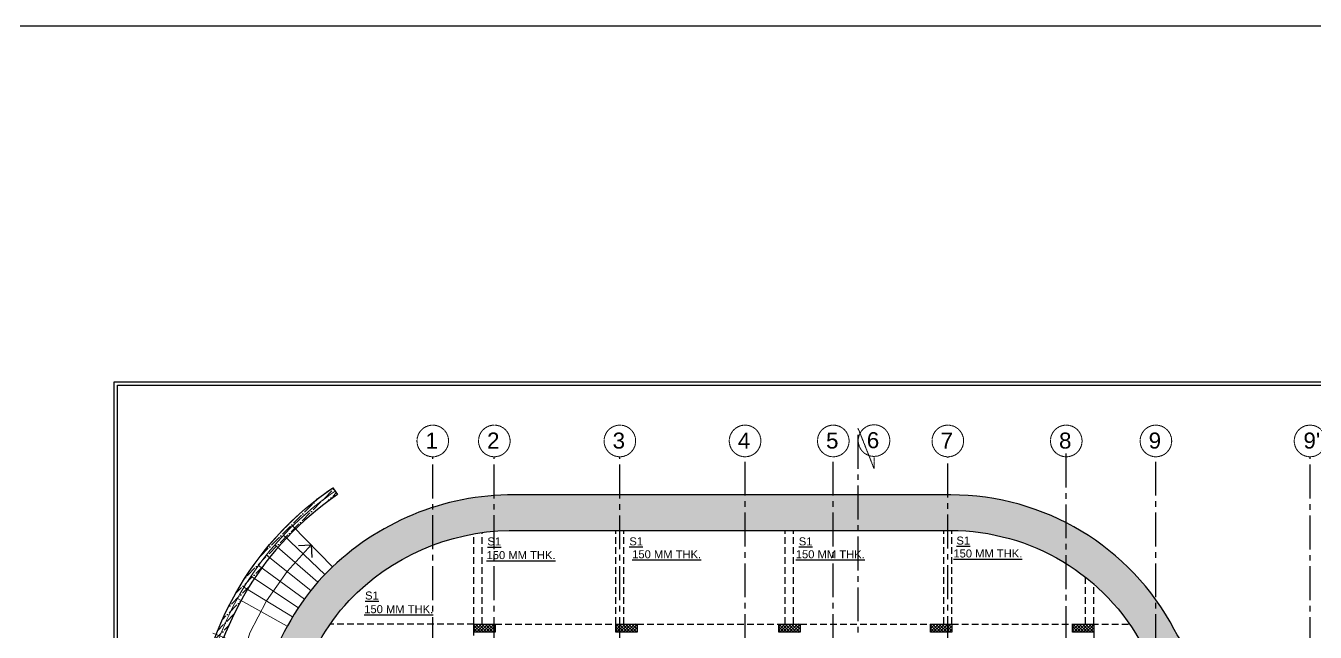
# Model space of a CAD drawing. Header units: millimetres. Extents: x 149548 to 2069915, y -1587483 to -1219800.
# Drawn here: x 1916255 to 1952506, y -1489900 to -1472868 of the extents above; entities that cross this region are included whole.
import ezdxf

# ---------------------------------------------------------------- set-up
doc = ezdxf.new("R2010")
doc.units = ezdxf.units.MM
doc.header["$MEASUREMENT"] = 0
for name, pattern in [('ACAD_ISO02W100', [15, 12, -3]), ('CENTER2', [28.575000000000003, 19.05, -3.175, 3.175, -3.175]), ('HIDDEN', [0.375, 0.25, -0.125])]:
    doc.linetypes.add(name, pattern=pattern)
for name, color, linetype in [('BEAM-230X600', 150, 'Continuous'), ('Gabion Wall', 7, 'Continuous'), ('SLAB NO.', 4, 'Continuous'), ('STR.COLUMN', 1, 'Continuous')]:
    doc.layers.add(name, color=color, linetype=linetype)
for name, color, linetype, lineweight in [('CENTER_LINE', 8, 'CENTER2', 25), ('DIMENSION_MOFA', 62, 'HIDDEN', 15), ('GRID', 252, 'ACAD_ISO02W100', 9), ('HATCH DARK_MOFA', 250, 'Continuous', 0), ('OVERHEAD LINES_MOFA', 252, 'ACAD_ISO02W100', 9), ('STAIRS_MOFA', 1, 'Continuous', 13), ('TEXT_MOFA', 222, 'Continuous', 18)]:
    doc.layers.add(name, color=color, linetype=linetype, lineweight=lineweight)
doc.layers.add('HATCH LIGHT_MOFA', color=7, linetype='Continuous', true_color=0xadadad)
doc.styles.add('1-100', font='arial.ttf', dxfattribs={"height": 400})
doc.styles.add('DEEPAK', font='arial.ttf')
doc.styles.get("Standard").update_dxf_attribs({"font": 'arial.ttf'})
doc.dimstyles.new('DIM 1-100 1', dxfattribs={"dimtxt": 200, "dimasz": 100, "dimexe": 50, "dimexo": 50, "dimgap": 50, "dimtad": 1, "dimdec": 1, "dimrnd": 5, "dimzin": 0, "dimdsep": 46, "dimtxsty": 'Standard', "dimblk": 'ARCHTICK', "dimcen": 100, "dimdle": 100, "dimclrd": 256, "dimclre": 256, "dimclrt": 256, "dimadec": 0, "dimazin": 0, "dimtfac": 1, "dimtdec": 1, "dimtix": 1, "dimtofl": 0, "dimtmove": 1, "dimatfit": 3, "dimldrblk": 'OPEN90', "dimfxl": 1, "dimtolj": 1, "dimtzin": 0, "dimlwd": -1, "dimlwe": -1, "dimarcsym": 0})
pattern_1 = [(45, (-1689900.164213894, 1171002.453607241), (-44.19417382415923, 44.19417382415923), []), (135, (-1689900.164213894, 1171002.453607241), (-44.19417382415922, -44.19417382415921), [])]

# ---------------------------------------------------------------- blocks, each defined once
blk = doc.blocks.new('_ArchTick')
at = {"color": 0, "linetype": 'ByBlock', "const_width": 0.15}
blk.add_lwpolyline([(-0.5, -0.5), (0.5, 0.5)], dxfattribs=at)
blk = doc.blocks.new('_Open90')
at = {"color": 0, "linetype": 'ByBlock', "lineweight": -2}
for p, q in [((0, 0), (-1, 0)), ((-0.5, 0.5), (0, 0)), ((0, 0), (-0.5, -0.5))]:
    blk.add_line(p, q, dxfattribs=at)
blk = doc.blocks.new('G$CAF530917')
at = {"layer": 'Gabion Wall'}
blk.add_lwpolyline([(1163.784698026488, 1799.83751511923), (-1174.66701529827, 1800, -0.4617012527717402), (308.5175370678771, 15163.45755863609), (437.4682039152831, 14973.0061855258, 0.4582182605674951), (-1074.433781109285, 2030), (1163.784698026488, 2029.83751511923)], format="xyb", close=True, dxfattribs=at)
blk = doc.blocks.new('FIRST FLOOR COLUMNS')
at = {"layer": 'CENTER_LINE', "ltscale": 50}
for p, q in [((12074.99999999907, -41447.71538959257), (12074.99999999907, 16830.41905810614)), ((115, -42280.80685015232), (115, 16012.95197904669)), ((1844.999999999069, -42280.80685015232), (1844.999999999069, 16012.95197904669)), ((5375.000000053085, -42282.18948876462), (5375.000000053085, 16012.95197904669)), ((8895, -42203.11614531162), (8895, 16037.95197904669)), ((11375, -42203.11614527553), (11375, 16037.95197908278)), ((14595.00000024913, -42256.64015407232), (14594.99999999907, 16012.95197814144)), ((17924.99999999907, -41973.1161462171), (17924.99999999907, 16267.95197814121)), ((20444.99999999907, -42203.11614621687), (20444.99999999907, 16037.95197814144)), ((24778.85805530241, -15138.33302856097), (24778.85805530241, 16012.95194304106))]:
    blk.add_line(p, q, dxfattribs=at)
at = {"layer": 'GRID', "ltscale": 0.3}
for p, q in [((12074.99999999907, 16830.41905810591), (12520.62392756529, 15707.28191904374)), ((12520.62392756529, 15707.28191904374), (12520.62392756529, 16012.95197904669))]:
    blk.add_line(p, q, dxfattribs=at)
for centre in [(115, 16481.63685758458), (1844.999999999069, 16481.63685758458), (5375.000000053085, 16481.63685758458), (8895, 16481.63685758458), (11375, 16481.63685762067), (12520.62392756529, 16491.90185996424), (14594.99999999907, 16481.63685667934), (17924.99999999907, 16481.63685667934), (20444.99999999907, 16481.63685667934), (24778.85805530241, 16481.63682157896)]:
    blk.add_circle(centre, 443.684878537897, dxfattribs=at)
at = {"layer": 'GRID', "ltscale": 0.3, "style": '1-100', "oblique": 1.337667510154945e-08}
for s, p in [('1', (-88.49984038434923, 16267.53447559243)), ('2', (1641.500159614719, 16267.53447559243)), ('3', (5171.500159668736, 16267.53447559243)), ('4', (8691.50015961565, 16267.53447559243)), ('5', (11171.50015961565, 16267.53447562852)), ('6', (12317.12408718094, 16277.79947797209)), ('7', (14391.50015961472, 16267.53447468719)), ('8', (17721.50015961472, 16267.53447468719)), ('9', (20241.50015961472, 16267.53447468719)), ("9'", (24593.37600003043, 16267.5344395868))]:
    blk.add_text(s, height=449.9999999999998, rotation=359.9446847972842, dxfattribs=at).set_placement(p)
blk = doc.blocks.new('zw$7C89')
at = {"layer": 'Gabion Wall'}
h = blk.add_hatch(dxfattribs=at)
h.set_pattern_fill('ANSI36', color=256, scale=1000)
h.set_pattern_definition([(45, (-1922817.541582066, 1391663.806724625), (66.29126073623883, 243.0679560328757), [312.5000000000002, -62.50000000000006, 0, -62.50000000000006])])
edge = h.paths.add_edge_path()
edge.add_line((25249.99999999977, 349.7222180878744), (25249.99999999977, 349.7222180881072))
edge.add_arc((25471.55985363177, 5545.000000003492), 5200.000000000409, 207.9869821654836, 267.5580214216909, ccw=False)
edge.add_arc((14594.9999999993, -235.0000000006985), 7116.978292165735, 27.98698218263019, 89.99999999999707)
edge.add_line((14594.99999999977, 6881.978292165091), (2134.29448936251, 6881.462687988998))
edge.add_arc((2290.579929145519, -496.5171069183853), 7379.634882075752, 91.21349710835207, 136.4530565366072)
edge.add_arc((2177.855178702157, -234.612213262124), 7118.37564225969, 137.3559478840284, 234.8486355733484)
edge.add_line((-1920.46755382535, -6054.837515118066), (-1920.46755382535, -6284.999999998836))
edge.add_line((-1920.46755382535, -6284.999999998836), (-414.576280458132, -6284.999999998836))
edge.add_line((-414.5762804581318, -6284.999999998836), (-414.5762804581318, -5776.285405348288))
edge.add_arc((2175.747773891315, -234.8375151201617), 6116.978292151781, 137.2921275342018, 244.94648078118792, ccw=False)
edge.add_arc((2290.361020778771, -496.6030255814549), 6379.773404745865, 91.02937960220282, 136.2627479321136, ccw=False)
edge.add_line((2175.747773909243, 5882.14077704493), (14594.9999999993, 5881.978292165091))
edge.add_arc((14594.9999999993, -235.0000000006985), 6116.978292165786, 27.986982175391176, 90, ccw=False)
edge.add_arc((25471.55985362688, 5544.999999996042), 6199.999999992797, 207.9869821753515, 267.9520729151496)
edge.add_line((25249.99999999977, -651.0399636558723), (25249.99999999977, 349.7222180878744))
blk.add_lwpolyline([(25249.99999999977, 349.7222180878744), (25249.99999999977, 349.7222180881072, -0.2659441197293039), (20879.67782684742, 3104.791104826611, 0.2773857144653457), (14594.99999999977, 6881.978292165091), (2134.29448936251, 6881.462687988998, 0.1999992264416598), (-3058.254309496377, 4587.672433242435, 0.4530556497696951), (-1920.46755382535, -6054.837515118066), (-1920.46755382535, -6284.999999998836), (-414.5762804581318, -6284.999999998836), (-414.5762804581318, -5776.285405348288, -0.507627193355193), (-2319.138832165161, 3914.068102672463, -0.1999711322886869), (2175.747773909243, 5882.14077704493), (14594.9999999993, 5881.978292165091, -0.2773857144993754), (19996.62359143049, 2635.520162499743, 0.2677859425988435), (25249.99999999977, -651.0399636558723)], format="xyb", close=True, dxfattribs=at)
blk = doc.blocks.new('ARCH COL')
at = {"layer": 'STR.COLUMN', "transparency": 33554687}
h = blk.add_hatch(dxfattribs=at)
h.set_pattern_fill('ANSI37', color=8, scale=500)
h.set_pattern_definition(pattern_1)
h.paths.add_polyline_path([(234672.3773681722, 11340.00351751642), (234072.3773681722, 11340.00351751642), (234072.3773681722, 11110.00351753482), (234672.3773681722, 11110.00351753482)])
h = blk.add_hatch(dxfattribs=at)
h.set_pattern_fill('ANSI37', color=8, scale=500)
h.set_pattern_definition([(45, (-1691520.164213919, 1171002.453607223), (-44.19417382415923, 44.19417382415923), []), (135, (-1691520.164213919, 1171002.453607223), (-44.19417382415922, -44.19417382415921), [])])
h.paths.add_polyline_path([(238662.377368134, 11340.00351749803), (238062.377368134, 11340.00351749803), (238062.377368134, 11110.00351751642), (238662.377368134, 11110.00351751642)])
h = blk.add_hatch(dxfattribs=at)
h.set_pattern_fill('ANSI37', color=8, scale=500)
h.set_pattern_definition([(45, (-1686940.164213881, 1171002.453607223), (-44.19417382415923, 44.19417382415923), []), (135, (-1686940.164213881, 1171002.453607223), (-44.19417382415922, -44.19417382415921), [])])
h.paths.add_polyline_path([(243242.3773681722, 11340.00351749826), (242642.3773681722, 11340.00351749826), (242642.3773681722, 11110.00351751666), (243242.3773681722, 11110.00351751666)])
h = blk.add_hatch(dxfattribs=at)
h.set_pattern_fill('ANSI37', color=8, scale=500)
h.set_pattern_definition([(45, (-1688280.164213869, 1171002.453607241), (-44.19417382415923, 44.19417382415923), []), (135, (-1688280.164213869, 1171002.453607241), (-44.19417382415922, -44.19417382415921), [])])
h.paths.add_polyline_path([(247512.3773681717, 11340.00351751619), (246912.3773681717, 11340.00351751619), (246912.3773681717, 11110.00351753458), (247512.3773681717, 11110.00351753458)])
h = blk.add_hatch(dxfattribs=at)
h.set_pattern_fill('ANSI37', color=8, scale=500)
h.set_pattern_definition(pattern_1)
h.paths.add_polyline_path([(251502.3773681335, 11340.00351751619), (250902.3773681335, 11340.00351751619), (250902.3773681335, 11110.00351753458), (251502.3773681335, 11110.00351753458)])
at = {"layer": 'STR.COLUMN', "color": 5}
for points in [[(234672.3773681722, 11340.00351751642), (234672.3773681722, 11110.00351753482), (234072.3773681722, 11110.00351753482), (234072.3773681722, 11340.00351751642), (234672.3773681722, 11340.00351751642)], [(238662.377368134, 11340.00351749803), (238662.377368134, 11110.00351751642), (238062.377368134, 11110.00351751642), (238062.377368134, 11340.00351749803), (238662.377368134, 11340.00351749803)], [(243242.3773681722, 11340.00351749826), (243242.3773681722, 11110.00351751666), (242642.3773681722, 11110.00351751666), (242642.3773681722, 11340.00351749826), (243242.3773681722, 11340.00351749826)], [(247512.3773681717, 11340.00351751619), (247512.3773681717, 11110.00351753458), (246912.3773681717, 11110.00351753458), (246912.3773681717, 11340.00351751619), (247512.3773681717, 11340.00351751619)], [(251502.3773681335, 11340.00351751619), (251502.3773681335, 11110.00351753458), (250902.3773681335, 11110.00351753458), (250902.3773681335, 11340.00351751619), (251502.3773681335, 11340.00351751619)]]:
    blk.add_lwpolyline(points, close=True, dxfattribs=at)
blk = doc.blocks.new('zw$990A')
at = {"layer": 'HATCH DARK_MOFA'}
blk.add_lwpolyline([(-3069.15961460676, 11084.00785594806), (-2183.55195015599, 10740.20694747614), (-2129.267596186837, 10880.03973660013), (-2144.614444709383, 10564.18458903953), (-2090.330090739997, 10704.01737816352), (-1204.72242628946, 10360.2164696916)], dxfattribs=at)
at = {"layer": 'OVERHEAD LINES_MOFA', "ltscale": 25}
for p, q in [((-1759.035470642149, 9027.209482408594), (-3337.016499569407, 9291.738995163701)), ((-1802.38509664638, 8730.380433308892), (-3390.111751441611, 8928.178468570579)), ((-1833.187768379692, 8431.988292227266), (-3427.839311662829, 8562.70344415959)), ((-1851.38876216393, 8132.563179299235), (-3450.132153871935, 8195.96322076628)), ((-1859.972252806881, 7832.629456293769), (-3456.950672855368, 7828.609344963916)), ((-1849.903455633903, 7532.741647943389), (-3448.282754908316, 7461.294453533133)), ((-1830.218292864272, 7233.408911903854), (-3424.143799357116, 7094.671113996534)), ((-1797.936473425245, 6935.170645701699), (-3384.576691199793, 6729.390665271785)), ((-1097.705122599145, 4651.411938908976), (-2526.737685675267, 3932.3354363041)), ((-957.2630349982064, 4386.328484954545), (-2354.706157481764, 3607.680980650708)), ((-805.7741757009644, 4127.398267352954), (-2169.146427618107, 3290.564363424201)), ((-643.5076173308771, 3875.081406790297), (-1970.388159421971, 2981.548970454838)), ((-470.7515893743839, 3629.826279472793), (-1758.784464606782, 2681.183795028832)), ((-287.8129664822482, 3392.068719742354), (-1534.711275926325, 2390.002462552162)), ((-95.01672357437201, 3162.231244949624), (-1298.566679297714, 2108.522282518912)), ((107.2946412786841, 2940.722303962102), (-1050.918053611415, 1837.102451252518))]:
    blk.add_line(p, q, dxfattribs=at)
for points in [[(-2973.334387111012, 11046.8076355909, 0.2943131440910664), (-1051.630963199306, 1672.291871095542, -0.09095811383150523), (-2.570752985775471e-05, 0.5527473082765937)], [(114.9999742922373, 0.5527473082765937, 0.09661916477090463), (-968.1864798923489, 1751.445958669763, -0.2943689334605975), (-2866.12924878276, 11005.18963088118, -0.3372686387604495)]]:
    blk.add_lwpolyline(points, format="xyb", dxfattribs=at)
at = {"layer": 'STAIRS_MOFA'}
for p, q in [((82.91818587342277, 12734.1174187765), (-1080.964923876803, 13832.01361993025)), ((293.3115408415906, 12947.94284031261), (-823.2720895169768, 14093.91009831056)), ((-118.2776234839112, 12511.61591093172), (-1327.392470975406, 13559.49054512847)), ((-309.9184450090397, 12280.83361046831), (-1562.116930392804, 13276.82503534807)), ((-491.6638117663097, 12042.18052264), (-1784.721293283859, 12984.51927096769)), ((-824.1947876398917, 11542.97116841655), (-2192.010058840737, 12373.08041116549)), ((-663.1908369730227, 11796.08063585451), (-1994.810083230026, 12683.09255913342)), ((-974.3896259521134, 11283.30179177504), (-2375.970876848092, 12055.03359117499))]:
    blk.add_line(p, q, dxfattribs=at)
blk.add_lwpolyline([(-2866.12924878276, 11005.18963088142, -0.1525029982794376), (372.9900980629027, 15068.78275969904), (308.5175113603473, 15164.01030594436, 0.1525029982794353), (-2973.334387111012, 11046.8076355909, 0.1525029982794353)], format="xyb", dxfattribs=at)
at = {"layer": 'TEXT_MOFA', "insert": (-471.8117061662488, 2255.588664304465), "char_height": 200, "width": 386.6787292337976, "attachment_point": 1, "rotation": 43.61734581269369, "style": '1-100'}
blk.add_mtext('UP', dxfattribs=at)
at = {"layer": 'TEXT_MOFA'}
blk.add_leader([(-305.1074945046566, 13562.10966348974), (-981.0185668233316, 12814.62276160112), (-1557.258280957351, 11987.85783852264), (-2024.62387707876, 11095.01863365946), (-2604.73467701301, 9168.98076792946), (-2708.215298337163, 8166.541639010189), (-2684.440595454536, 7159.056051182328), (-2533.790259101428, 6162.613919227384), (-1863.474277431378, 4266.083696651272), (-492.723448428791, 2368.986319105839)], dimstyle='DIM 1-100 1', override={"dimasz": 500}, dxfattribs=at)

msp = doc.modelspace()

# ---------------------------------------------------------------- hatches: boundary and pattern name
at = {"layer": 'Gabion Wall'}
h = msp.add_hatch(dxfattribs=at)
h.set_pattern_fill('ANSI36', color=8, scale=1000)
h.set_pattern_definition([(45, (16007.03410260985, -101261.9305650913), (66.29126073623884, 243.0679560328758), [312.5000000000001, -62.50000000000003, 0, -62.50000000000003])])
edge = h.paths.add_edge_path()
edge.add_line((1925850.912181556, -1499210.184542406), (1923406.245140551, -1499210.184542406))
edge.add_arc((1929841.343417149, -1493160.367086304), 8832.371203795212, 124.10111253599379, 223.2324300837695, ccw=False)
edge.add_line((1924889.429692917, -1485846.72698377), (1925018.380359766, -1486037.17835688))
edge.add_arc((1929841.343417148, -1493160.367086304), 8602.371203794999, 124.1011125359801, 222.5735763325833)
edge.add_line((1923506.47837474, -1498980.184542406), (1925850.912181556, -1498980.184542406))
edge.add_line((1925850.912181556, -1498980.184542406), (1925850.912181556, -1499210.184542406))

# ---------------------------------------------------------------- linework, layer by layer
at = {"color": 3}
msp.add_lwpolyline([(1700907.349469059, -1472868.056195673), (2030257.221703188, -1472868.056195673), (2030257.221703188, -1558887.850554208), (1700907.349469059, -1558887.850554208)], close=True, dxfattribs=at)
at = {"lineweight": -3}
for points in [[(2016147.958415353, -1482871.104345077), (2016147.958415353, -1544778.587266374), (1918737.73298234, -1544778.587266374), (1918737.73298234, -1482871.104345077)], [(2016053.675694172, -1544684.304545177), (1918832.015703522, -1544684.304545177), (1918832.015703522, -1482965.38706626), (2016053.675694172, -1482965.38706626)]]:
    msp.add_lwpolyline(points, close=True, dxfattribs=at)
at = {"layer": 'BEAM-230X600', "linetype": 'HIDDEN', "ltscale": 750}
for p, q in [((1928852.074790639, -1489670.34350977), (1928852.074790495, -1487138.328057118)), ((1929082.074790639, -1489670.343509757), (1929082.074790493, -1487102.251272156)), ((1932842.074790601, -1489670.34350977), (1932842.074790532, -1487043.368735123)), ((1933072.074790601, -1489670.343509764), (1933072.074790532, -1487043.368735117)), ((1937607.074790639, -1489670.343509788), (1937607.07479057, -1487043.368735144)), ((1937837.074790639, -1489670.343509788), (1937837.07479057, -1487043.368735138)), ((1942062.074790601, -1489670.343509769), (1942062.074790532, -1487043.368735122)), ((1942292.074790601, -1489670.343509763), (1942292.074790532, -1487043.368735116)), ((1946052.074790563, -1489670.34350977), (1946052.074790485, -1488335.430092461)), ((1946282.074790563, -1489670.343509756), (1946282.074790495, -1488523.826410709)), ((1928852.07478989, -1489670.34350977), (1924817.125463007, -1489670.34350977)), ((1929452.074790639, -1489670.34350977), (1932842.074790601, -1489670.34350977)), ((1933442.074790601, -1489670.34350977), (1937422.074790639, -1489670.34350977)), ((1938022.074790639, -1489670.34350977), (1941692.074790639, -1489670.34350977)), ((1942292.074790639, -1489670.34350977), (1947283.838250046, -1489670.34350977)), ((1928852.074790818, -1492810.347027286), (1928852.074790652, -1489900.343509751)), ((1946282.074790601, -1489900.343509752), (1946282.074790601, -1492810.347027286))]:
    msp.add_line(p, q, dxfattribs=at)

# ---------------------------------------------------------------- block references
at = {"color": 251}
msp.add_blockref('G$CAF530917', (1924580.912155823, -1501010.184542406), dxfattribs=at)
at = {"layer": 'DIMENSION_MOFA'}
msp.add_blockref('zw$7C89', (1927665.164407674, -1492925.347027288), dxfattribs=at)
at = {"layer": 'GRID'}
msp.add_blockref('FIRST FLOOR COLUMNS', (1927582.074790639, -1501010.347027286), dxfattribs=at)
at = {"layer": 'HATCH LIGHT_MOFA'}
msp.add_blockref('zw$990A', (1924580.91218153, -1501010.737289715), dxfattribs=at)
at = {"layer": 'STR.COLUMN'}
msp.add_blockref('ARCH COL', (1694779.697422467, -1501010.347027286), dxfattribs=at)

# ---------------------------------------------------------------- texts
at = {"layer": 'SLAB NO.', "color": 6, "style": 'DEEPAK'}
for s, p in [('%%US1', (1929232.995593022, -1487463.784551683)), ('%%US1', (1933222.995592991, -1487461.965689775)), ('%%US1', (1937987.995593029, -1487461.965689796)), ('%%US1', (1942418.32448803, -1487439.408071585)), ('%%U150 MM THK.', (1929210.032601773, -1487847.804098822)), ('%%U150 MM THK.', (1933303.675098192, -1487824.666671372)), ('%%U150 MM THK.', (1937902.917113171, -1487824.666671372)), ('%%U150 MM THK.', (1942333.246008172, -1487802.109053162)), ('%%US1', (1925793.407944456, -1488982.989696021)), ('%%U150 MM THK.', (1925770.444953206, -1489367.00924316))]:
    msp.add_text(s, height=225, dxfattribs=at).set_placement(p)

doc.saveas('drawing.dxf')
